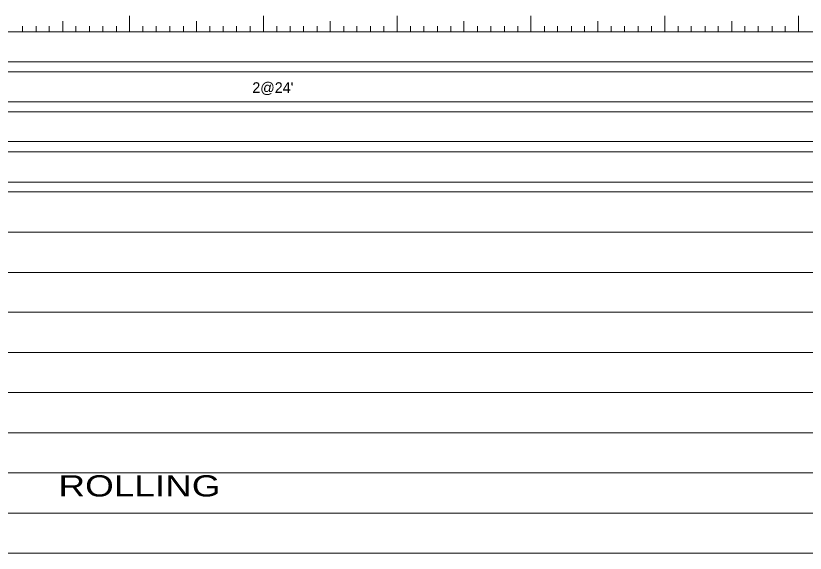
# Model space of a CAD drawing. Extents: x -6.5 to 15.1, y -11.3 to 5.1.
# Drawn here: x 3.22 to 9.13, y -6.84 to -2.82 of the extents above; entities that cross this region are included whole.
import ezdxf
from ezdxf.enums import TextEntityAlignment as Align

# ---------------------------------------------------------------- set-up
doc = ezdxf.new("R2010")
doc.units = 0
doc.header["$LTSCALE"] = 0.04
doc.layers.add('1', color=7, linetype='Continuous', lineweight=13)
doc.layers.add('2', color=7, linetype='Continuous', lineweight=13)

msp = doc.modelspace()

# ---------------------------------------------------------------- linework, layer by layer
at = {"layer": '2'}
for p, q in [((4.071, -2.819), (4.071, -2.939)), ((5.072, -2.819), (5.072, -2.939)), ((6.073, -2.819), (6.073, -2.939)), ((7.074, -2.819), (7.074, -2.939)), ((8.078, -2.819), (8.078, -2.939)), ((9.079, -2.819), (9.079, -2.939)), ((3.57, -2.86), (3.57, -2.939)), ((4.571, -2.86), (4.571, -2.939)), ((5.573, -2.86), (5.573, -2.939)), ((6.574, -2.86), (6.574, -2.939)), ((7.577, -2.86), (7.577, -2.939)), ((8.579, -2.86), (8.579, -2.939)), ((-6.467, -2.939), (15.089, -2.939)), ((3.269, -2.896), (3.269, -2.939)), ((3.37, -2.896), (3.37, -2.939)), ((3.469, -2.896), (3.469, -2.939)), ((3.669, -2.896), (3.669, -2.939)), ((3.77, -2.896), (3.77, -2.939)), ((3.871, -2.896), (3.871, -2.939)), ((3.972, -2.896), (3.972, -2.939)), ((4.169, -2.896), (4.169, -2.939)), ((4.27, -2.896), (4.27, -2.939)), ((4.372, -2.896), (4.372, -2.939)), ((4.473, -2.896), (4.473, -2.939)), ((4.67, -2.896), (4.67, -2.939)), ((4.771, -2.896), (4.771, -2.939)), ((4.872, -2.896), (4.872, -2.939)), ((4.973, -2.896), (4.973, -2.939)), ((5.173, -2.896), (5.173, -2.939)), ((5.272, -2.896), (5.272, -2.939)), ((5.373, -2.896), (5.373, -2.939)), ((5.474, -2.896), (5.474, -2.939)), ((5.674, -2.896), (5.674, -2.939)), ((5.772, -2.896), (5.772, -2.939)), ((5.873, -2.896), (5.873, -2.939)), ((5.975, -2.896), (5.975, -2.939)), ((6.174, -2.896), (6.174, -2.939)), ((6.273, -2.896), (6.273, -2.939)), ((6.376, -2.896), (6.376, -2.939)), ((6.475, -2.896), (6.475, -2.939)), ((6.675, -2.896), (6.675, -2.939)), ((6.774, -2.896), (6.774, -2.939)), ((6.877, -2.896), (6.877, -2.939)), ((6.976, -2.896), (6.976, -2.939)), ((7.176, -2.896), (7.176, -2.939)), ((7.274, -2.896), (7.274, -2.939)), ((7.378, -2.896), (7.378, -2.939)), ((7.476, -2.896), (7.476, -2.939)), ((7.676, -2.896), (7.676, -2.939)), ((7.775, -2.896), (7.775, -2.939)), ((7.878, -2.896), (7.878, -2.939)), ((7.977, -2.896), (7.977, -2.939)), ((8.177, -2.896), (8.177, -2.939)), ((8.275, -2.896), (8.275, -2.939)), ((8.379, -2.896), (8.379, -2.939)), ((8.478, -2.896), (8.478, -2.939)), ((8.677, -2.896), (8.677, -2.939)), ((8.776, -2.896), (8.776, -2.939)), ((8.88, -2.896), (8.88, -2.939)), ((8.978, -2.896), (8.978, -2.939)), ((-4.943, -3.163), (15.089, -3.163)), ((-6.467, -3.24), (15.089, -3.24)), ((-4.943, -3.464), (15.089, -3.464)), ((-6.467, -3.538), (15.089, -3.538)), ((-4.943, -3.762), (15.089, -3.762)), ((-5.487, -3.839), (15.089, -3.839)), ((-4.943, -4.065), (15.089, -4.065)), ((-6.467, -4.138), (15.089, -4.138)), ((-5.487, -4.441), (15.089, -4.441)), ((-5.487, -4.742), (15.089, -4.742)), ((-5.487, -5.341), (15.089, -5.341)), ((-5.487, -5.642), (15.089, -5.642)), ((-6.467, -5.943), (15.089, -5.943)), ((-6.467, -6.244), (15.089, -6.244)), ((-6.467, -6.544), (15.089, -6.544)), ((-5.487, -6.845), (15.089, -6.845))]:
    msp.add_line(p, q, dxfattribs=at)
msp.add_lwpolyline([(-6.467, -5.04), (-5.487, -5.04), (15.089, -5.04)], dxfattribs=at)

# ---------------------------------------------------------------- texts
at = {"layer": '1'}
msp.add_text("2@24'", height=0.08, dxfattribs=at).set_placement((5.143, -3.397), align=Align.CENTER)
at = {"layer": '1', "width": 1.3}
msp.add_text('ROLLING', height=0.159, dxfattribs=at).set_placement((4.1445, -6.42), align=Align.CENTER)

doc.saveas('drawing.dxf')
